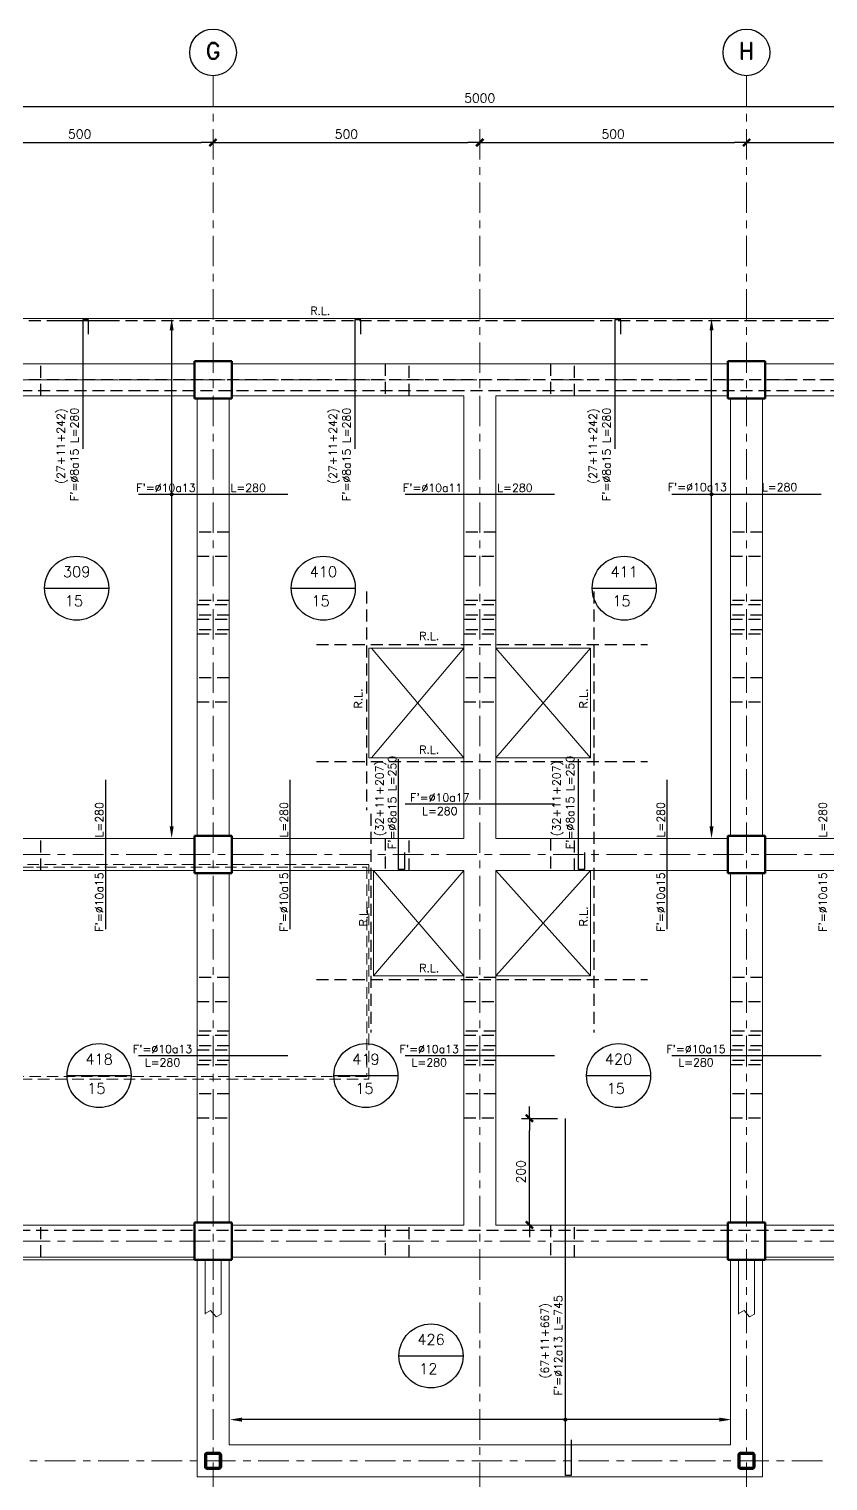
# Model space of a CAD drawing. Extents: x -4 to 6083, y -4 to 8618.
# Drawn here: x 2145 to 3643, y 2169 to 4892 of the extents above; entities that cross this region are included whole.
import ezdxf
from ezdxf.enums import TextEntityAlignment as Align
from ezdxf.xclip import XClip

# ---------------------------------------------------------------- set-up
doc = ezdxf.new("R2010")
doc.units = 0
doc.header["$LTSCALE"] = 45
doc.header["$MEASUREMENT"] = 0
doc.header["$XCLIPFRAME"] = 0
for name, pattern in [('2017_67-103$0$DASHED', [0.75, 0.5, -0.25]), ('2017_67-103$0$Grid Line', [2.2225, 1.27, -0.3175, 0.3175, -0.3175]), ('2017_67-103$0$RLE-PROYECCION', [0.71438, 0.47625, -0.23813]), ('DASHED', [0.75, 0.5, -0.25])]:
    doc.linetypes.add(name, pattern=pattern)
doc.layers.get('0').update_dxf_attribs({"linetype": 'CONTINUOUS'})
for name, color, linetype in [('2017_67-103$0$RLA-COTAS', 2, 'CONTINUOUS'), ('2017_67-103$0$RLA-MURO INV DILATADO', 2, '2017_67-103$0$DASHED'), ('fe', 7, 'CONTINUOUS'), ('RLA-COTAS1', 2, 'CONTINUOUS'), ('RLA-COTAS2', 1, 'CONTINUOUS'), ('RLA-FE', 7, 'CONTINUOUS'), ('RLA-LOSAS', 3, 'CONTINUOUS'), ('RLA-TEXTOS-SM', 3, 'CONTINUOUS')]:
    doc.layers.add(name, color=color, linetype=linetype)
for name, color, linetype, lineweight in [('2017_67-103$0$RLE-EJE', 3, 'CONTINUOUS', 25), ('2017_67-103$0$RLE-EJES', 1, '2017_67-103$0$Grid Line', 9), ('2017_67-103$0$RLE-LOSA', 3, 'CONTINUOUS', 15), ('2017_67-103$0$RLE-PILAR', 3, 'CONTINUOUS', 50), ('2017_67-103$0$RLE-PROYECCION', 2, '2017_67-103$0$RLE-PROYECCION', 15), ('2017_67-103$0$RLE-VANOS', 1, 'CONTINUOUS', 15), ('2017_67-103$0$RLE-VIGA', 3, 'CONTINUOUS', 15)]:
    doc.layers.add(name, color=color, linetype=linetype, lineweight=lineweight)
doc.styles.add('2017_67-103$0$ROMAND', font='romand', dxfattribs={"height": 31.5})
doc.styles.add('2017_67-103$0$ROMANS', font='ROMANS.shx', dxfattribs={"height": 16.875})
doc.styles.add('ROMAND', font='romand', dxfattribs={"height": 31.5})
doc.styles.add('ROMANS', font='ROMANS.shx', dxfattribs={"height": 16.875})
doc.styles.add('ROMANS0', font='romans.shx')
doc.dimstyles.new('2017_67-103$0$ING-75', dxfattribs={"dimscale": 75, "dimtxt": 0.27, "dimasz": 0.3, "dimexe": 0, "dimexo": 0, "dimgap": 0.1, "dimtad": 1, "dimdec": 1, "dimzin": 12, "dimdsep": 46, "dimtxsty": '2017_67-103$0$ROMANS', "dimblk": '2017_67-103$0$TICK1', "dimblk1": '2017_67-103$0$TICK1', "dimblk2": '2017_67-103$0$TICK1', "dimcen": 0.09, "dimclrd": 2, "dimclre": 1, "dimclrt": 3, "dimadec": 0, "dimazin": 0, "dimtfac": 1, "dimtdec": 0, "dimtix": 1, "dimtmove": 2, "dimatfit": 3, "dimldrblk": '2017_67-103$0$TICK1', "dimfxl": 0, "dimfxlon": 1, "dimtolj": 1, "dimtzin": 0, "dimarcsym": 0})
doc.dimstyles.new('ING-75', dxfattribs={"dimscale": 75, "dimtxt": 0.27, "dimasz": 0.3, "dimexe": 0, "dimexo": 0, "dimgap": 0.1, "dimtad": 1, "dimdec": 1, "dimzin": 12, "dimdsep": 46, "dimtxsty": 'ROMANS', "dimblk": 'TICK1', "dimblk1": 'TICK1', "dimblk2": 'TICK1', "dimcen": 0.09, "dimclrd": 2, "dimclre": 1, "dimclrt": 3, "dimadec": 0, "dimazin": 0, "dimtfac": 1, "dimtdec": 0, "dimtix": 1, "dimtmove": 2, "dimatfit": 3, "dimldrblk": 'TICK1', "dimfxl": 0, "dimfxlon": 1, "dimtolj": 1, "dimtzin": 0, "dimarcsym": 0})

# ---------------------------------------------------------------- blocks, each defined once
blk = doc.blocks.new('TICK1')
at = {"color": 2}
for points in [[(0, 0), (-1, 0)], [(0, 0), (1, 0)]]:
    blk.add_lwpolyline(points, dxfattribs=at)
at = {"color": 2, "const_width": 0.2}
blk.add_lwpolyline([(-0.3, -0.3), (0.3, 0.3)], dxfattribs=at)
blk = doc.blocks.new('*D12')
at = {"layer": 'RLA-COTAS1', "color": 2, "lineweight": -2, "transparency": 16777216}
blk.add_line((3083.4, 2671.6), (3083.4, 2826.6), dxfattribs=at)
at = {"layer": 'RLA-COTAS1', "color": 2, "lineweight": -2, "transparency": 16777216, "xscale": 22.5, "yscale": 22.5, "zscale": 22.5}
for p, rotation in [((3083.4, 2849.1), 90), ((3083.4, 2649.1), 270)]:
    blk.add_blockref('TICK1', p, dxfattribs=dict(at, rotation=rotation))
at = {"layer": 'RLA-COTAS1', "color": 3, "transparency": 16777216, "insert": (3067.4, 2749.1), "char_height": 16.88, "attachment_point": 5, "rotation": 90, "style": 'ROMANS'}
blk.add_mtext('\\A1;200', dxfattribs=at)
blk = doc.blocks.new('2017_67-103$0$TICK1')
at = {"color": 2}
for points in [[(0, 0), (-1, 0)], [(0, 0), (1, 0)]]:
    blk.add_lwpolyline(points, dxfattribs=at)
at = {"color": 2, "const_width": 0.2}
blk.add_lwpolyline([(-0.3, -0.3), (0.3, 0.3)], dxfattribs=at)
blk = doc.blocks.new('*D26')
at = {"layer": '2017_67-103$0$RLA-COTAS', "color": 2, "lineweight": -2, "transparency": 16777216}
blk.add_line((512.8, 6791.3), (5467.8, 6791.3), dxfattribs=at)
at = {"layer": '2017_67-103$0$RLA-COTAS', "color": 2, "lineweight": -2, "transparency": 16777216, "xscale": 22.5, "yscale": 22.5, "zscale": 22.5, "rotation": 180}
blk.add_blockref('2017_67-103$0$TICK1', (490.3, 6791.3), dxfattribs=at)
at = {"layer": '2017_67-103$0$RLA-COTAS', "color": 2, "lineweight": -2, "transparency": 16777216, "xscale": 22.5, "yscale": 22.5, "zscale": 22.5}
blk.add_blockref('2017_67-103$0$TICK1', (5490.3, 6791.3), dxfattribs=at)
at = {"layer": '2017_67-103$0$RLA-COTAS', "color": 3, "transparency": 16777216, "insert": (2990.3, 6807.2), "char_height": 16.88, "attachment_point": 5, "style": '2017_67-103$0$ROMANS'}
blk.add_mtext('\\A1;5000', dxfattribs=at)
blk = doc.blocks.new('*D31')
at = {"layer": '2017_67-103$0$RLA-COTAS', "color": 2, "lineweight": -2, "transparency": 16777216}
blk.add_line((2012.8, 6723.8), (2467.8, 6723.8), dxfattribs=at)
at = {"layer": '2017_67-103$0$RLA-COTAS', "color": 2, "lineweight": -2, "transparency": 16777216, "xscale": 22.5, "yscale": 22.5, "zscale": 22.5, "rotation": 180}
blk.add_blockref('2017_67-103$0$TICK1', (1990.3, 6723.8), dxfattribs=at)
at = {"layer": '2017_67-103$0$RLA-COTAS', "color": 2, "lineweight": -2, "transparency": 16777216, "xscale": 22.5, "yscale": 22.5, "zscale": 22.5}
blk.add_blockref('2017_67-103$0$TICK1', (2490.3, 6723.8), dxfattribs=at)
at = {"layer": '2017_67-103$0$RLA-COTAS', "color": 3, "transparency": 16777216, "insert": (2240.3, 6739.7), "char_height": 16.88, "attachment_point": 5, "style": '2017_67-103$0$ROMANS'}
blk.add_mtext('\\A1;500', dxfattribs=at)
blk = doc.blocks.new('*D32')
at = {"layer": '2017_67-103$0$RLA-COTAS', "color": 2, "lineweight": -2, "transparency": 16777216}
blk.add_line((2512.8, 6723.8), (2967.8, 6723.8), dxfattribs=at)
at = {"layer": '2017_67-103$0$RLA-COTAS', "color": 2, "lineweight": -2, "transparency": 16777216, "xscale": 22.5, "yscale": 22.5, "zscale": 22.5, "rotation": 180}
blk.add_blockref('2017_67-103$0$TICK1', (2490.3, 6723.8), dxfattribs=at)
at = {"layer": '2017_67-103$0$RLA-COTAS', "color": 2, "lineweight": -2, "transparency": 16777216, "xscale": 22.5, "yscale": 22.5, "zscale": 22.5}
blk.add_blockref('2017_67-103$0$TICK1', (2990.3, 6723.8), dxfattribs=at)
at = {"layer": '2017_67-103$0$RLA-COTAS', "color": 3, "transparency": 16777216, "insert": (2740.3, 6739.7), "char_height": 16.88, "attachment_point": 5, "style": '2017_67-103$0$ROMANS'}
blk.add_mtext('\\A1;500', dxfattribs=at)
blk = doc.blocks.new('*D33')
at = {"layer": '2017_67-103$0$RLA-COTAS', "color": 2, "lineweight": -2, "transparency": 16777216}
blk.add_line((3012.8, 6723.8), (3467.8, 6723.8), dxfattribs=at)
at = {"layer": '2017_67-103$0$RLA-COTAS', "color": 2, "lineweight": -2, "transparency": 16777216, "xscale": 22.5, "yscale": 22.5, "zscale": 22.5, "rotation": 180}
blk.add_blockref('2017_67-103$0$TICK1', (2990.3, 6723.8), dxfattribs=at)
at = {"layer": '2017_67-103$0$RLA-COTAS', "color": 2, "lineweight": -2, "transparency": 16777216, "xscale": 22.5, "yscale": 22.5, "zscale": 22.5}
blk.add_blockref('2017_67-103$0$TICK1', (3490.3, 6723.8), dxfattribs=at)
at = {"layer": '2017_67-103$0$RLA-COTAS', "color": 3, "transparency": 16777216, "insert": (3240.3, 6739.7), "char_height": 16.88, "attachment_point": 5, "style": '2017_67-103$0$ROMANS'}
blk.add_mtext('\\A1;500', dxfattribs=at)
blk = doc.blocks.new('*D34')
at = {"layer": '2017_67-103$0$RLA-COTAS', "color": 2, "lineweight": -2, "transparency": 16777216}
blk.add_line((3512.8, 6723.8), (3967.8, 6723.8), dxfattribs=at)
at = {"layer": '2017_67-103$0$RLA-COTAS', "color": 2, "lineweight": -2, "transparency": 16777216, "xscale": 22.5, "yscale": 22.5, "zscale": 22.5, "rotation": 180}
blk.add_blockref('2017_67-103$0$TICK1', (3490.3, 6723.8), dxfattribs=at)
at = {"layer": '2017_67-103$0$RLA-COTAS', "color": 2, "lineweight": -2, "transparency": 16777216, "xscale": 22.5, "yscale": 22.5, "zscale": 22.5}
blk.add_blockref('2017_67-103$0$TICK1', (3990.3, 6723.8), dxfattribs=at)
at = {"layer": '2017_67-103$0$RLA-COTAS', "color": 3, "transparency": 16777216, "insert": (3740.3, 6739.7), "char_height": 16.88, "attachment_point": 5, "style": '2017_67-103$0$ROMANS'}
blk.add_mtext('\\A1;500', dxfattribs=at)
blk = doc.blocks.new('2017_67-103')
at = {"layer": '2017_67-103$0$RLA-MURO INV DILATADO'}
for p, q in [((2167.83, 6249.18), (2167.83, 6309.18)), ((2812.83, 6309.18), (2812.83, 6249.18)), ((2857.83, 6249.18), (2857.83, 6309.18)), ((3122.83, 6309.18), (3122.83, 6249.18)), ((3167.83, 6249.18), (3167.83, 6309.18)), ((5475.33, 6279.18), (455.33, 6279.18)), ((475.33, 6259.18), (5455.33, 6259.18)), ((2520.33, 5993.34), (2460.33, 5993.34)), ((3020.33, 5993.34), (2960.33, 5993.34)), ((3520.33, 5993.34), (3460.33, 5993.34)), ((2460.33, 5948.34), (2520.33, 5948.34)), ((2960.33, 5948.34), (3020.33, 5948.34)), ((3460.33, 5948.34), (3520.33, 5948.34)), ((2520.33, 5865.43), (2460.33, 5865.43)), ((2460.33, 5857.93), (2520.33, 5857.93)), ((3020.33, 5865.43), (2960.33, 5865.43)), ((2960.33, 5857.93), (3020.33, 5857.93)), ((3520.33, 5865.43), (3460.33, 5865.43)), ((3460.33, 5857.93), (3520.33, 5857.93)), ((2520.33, 5837.93), (2460.33, 5837.93)), ((2460.33, 5830.43), (2520.33, 5830.43)), ((3020.33, 5837.93), (2960.33, 5837.93)), ((2960.33, 5830.43), (3020.33, 5830.43)), ((3520.33, 5837.93), (3460.33, 5837.93)), ((3460.33, 5830.43), (3520.33, 5830.43)), ((2520.33, 5810.43), (2460.33, 5810.43)), ((2460.33, 5802.93), (2520.33, 5802.93)), ((3020.33, 5810.43), (2960.33, 5810.43)), ((2960.33, 5802.93), (3020.33, 5802.93)), ((3520.33, 5810.43), (3460.33, 5810.43)), ((3460.33, 5802.93), (3520.33, 5802.93)), ((2520.33, 5720.01), (2460.33, 5720.01)), ((3020.33, 5720.01), (2960.33, 5720.01)), ((3520.33, 5720.01), (3460.33, 5720.01)), ((2460.33, 5675.01), (2520.33, 5675.01)), ((2960.33, 5675.01), (3020.33, 5675.01)), ((3460.33, 5675.01), (3520.33, 5675.01)), ((2167.83, 5359.18), (2167.83, 5419.18)), ((2812.83, 5419.18), (2812.83, 5359.18)), ((2857.83, 5359.18), (2857.83, 5419.18)), ((3122.83, 5419.18), (3122.83, 5359.18)), ((3167.83, 5359.18), (3167.83, 5419.18)), ((2520.33, 5158.34), (2460.33, 5158.34)), ((3020.33, 5158.34), (2960.33, 5158.34)), ((3520.33, 5158.34), (3460.33, 5158.34)), ((2460.33, 5113.34), (2520.33, 5113.34)), ((2960.33, 5113.34), (3020.33, 5113.34)), ((3460.33, 5113.34), (3520.33, 5113.34)), ((2520.33, 5057.92), (2460.33, 5057.92)), ((2460.33, 5050.42), (2520.33, 5050.42)), ((3020.33, 5057.92), (2960.33, 5057.92)), ((2960.33, 5050.42), (3020.33, 5050.42)), ((3520.33, 5057.92), (3460.33, 5057.92)), ((3460.33, 5050.42), (3520.33, 5050.42)), ((2520.33, 5030.42), (2460.33, 5030.42)), ((2460.33, 5022.92), (2520.33, 5022.92)), ((3020.33, 5030.42), (2960.33, 5030.42)), ((2960.33, 5022.92), (3020.33, 5022.92)), ((3520.33, 5030.42), (3460.33, 5030.42)), ((3460.33, 5022.92), (3520.33, 5022.92)), ((2520.33, 5002.92), (2460.33, 5002.92)), ((2460.33, 4995.42), (2520.33, 4995.42)), ((3020.33, 5002.92), (2960.33, 5002.92)), ((2960.33, 4995.42), (3020.33, 4995.42)), ((3520.33, 5002.92), (3460.33, 5002.92)), ((3460.33, 4995.42), (3520.33, 4995.42)), ((2520.33, 4940), (2460.33, 4940)), ((3020.33, 4940), (2960.33, 4940)), ((3520.33, 4940), (3460.33, 4940)), ((2460.33, 4895), (2520.33, 4895)), ((2960.33, 4895), (3020.33, 4895)), ((3460.33, 4895), (3520.33, 4895)), ((5455.33, 4684.18), (475.33, 4684.18)), ((2167.83, 4634.18), (2167.83, 4694.18)), ((2812.83, 4694.18), (2812.83, 4634.18)), ((2857.83, 4634.18), (2857.83, 4694.18)), ((3122.83, 4694.18), (3122.83, 4634.18)), ((3167.83, 4634.18), (3167.83, 4694.18))]:
    blk.add_line(p, q, dxfattribs=at)
at = {"layer": '2017_67-103$0$RLE-EJE'}
for centre in [(2490.33, 6892.91), (3490.33, 6892.91)]:
    blk.add_circle(centre, 43.75, dxfattribs=at)
at = {"layer": '2017_67-103$0$RLE-EJES'}
for p, q in [((2490.33, 6849.16), (2490.33, 3767.16)), ((3490.33, 6849.16), (3490.33, 3767.16)), ((2990.33, 6749.18), (2990.33, 3889.18)), ((127.33, 6279.18), (5975.74, 6279.18)), ((127.33, 5389.18), (5975.74, 5389.18)), ((127.33, 4664.16), (5975.74, 4664.16)), ((3632.52, 4252.16), (132.52, 4252.16))]:
    blk.add_line(p, q, dxfattribs=at)
at = {"layer": '2017_67-103$0$RLE-LOSA'}
for p, q in [((455.33, 6394.16), (5020.33, 6394.16)), ((2960.33, 5775.94), (2782.63, 5775.94)), ((2782.63, 5775.94), (2782.63, 5569.96)), ((3198.03, 5775.94), (3020.33, 5775.94)), ((3198.03, 5569.96), (3198.03, 5775.94)), ((2782.63, 5569.96), (2960.33, 5569.96)), ((3020.33, 5569.96), (3198.03, 5569.96)), ((2791.13, 5359.18), (2791.13, 5161.46)), ((3198.03, 5161.46), (3198.03, 5359.18)), ((2791.13, 5161.46), (2960.33, 5161.46)), ((3020.33, 5161.46), (3198.03, 5161.46)), ((2455.33, 4629.16), (1525.33, 4629.16)), ((4455.33, 4629.16), (3525.33, 4629.16))]:
    blk.add_line(p, q, dxfattribs=at)
at = {"layer": '2017_67-103$0$RLE-PILAR'}
for p, q in [((2455.33, 6314.16), (2525.33, 6314.16)), ((2455.33, 6244.16), (2455.33, 6314.16)), ((2525.33, 6314.16), (2525.33, 6244.16)), ((3455.33, 6314.16), (3525.33, 6314.16)), ((3455.33, 6244.16), (3455.33, 6314.16)), ((3525.33, 6314.16), (3525.33, 6244.16)), ((2525.33, 6244.16), (2455.33, 6244.16)), ((3525.33, 6244.16), (3455.33, 6244.16)), ((2455.33, 5424.18), (2525.33, 5424.18)), ((2455.33, 5354.18), (2455.33, 5424.18)), ((2525.33, 5424.18), (2525.33, 5354.18)), ((3455.33, 5424.18), (3525.33, 5424.18)), ((3455.33, 5354.18), (3455.33, 5424.18)), ((3525.33, 5424.18), (3525.33, 5354.18)), ((2525.33, 5354.18), (2455.33, 5354.18)), ((3525.33, 5354.18), (3455.33, 5354.18)), ((2455.33, 4699.16), (2525.33, 4699.16)), ((2455.33, 4629.16), (2455.33, 4699.16)), ((2525.33, 4699.16), (2525.33, 4629.16)), ((3455.33, 4699.16), (3525.33, 4699.16)), ((3455.33, 4629.16), (3455.33, 4699.16)), ((3525.33, 4699.16), (3525.33, 4629.16)), ((2525.33, 4629.16), (2455.33, 4629.16)), ((3525.33, 4629.16), (3455.33, 4629.16)), ((2475.33, 4241.16), (2475.33, 4263.16)), ((2477.33, 4263.16), (2477.33, 4241.16)), ((2479.33, 4267.16), (2501.33, 4267.16)), ((2501.33, 4265.16), (2479.33, 4265.16)), ((2503.33, 4241.16), (2503.33, 4263.16)), ((2505.33, 4263.16), (2505.33, 4241.16)), ((3475.33, 4241.16), (3475.33, 4263.16)), ((3477.33, 4263.16), (3477.33, 4241.16)), ((3479.33, 4267.16), (3501.33, 4267.16)), ((3501.33, 4265.16), (3479.33, 4265.16)), ((3503.33, 4241.16), (3503.33, 4263.16)), ((3505.33, 4263.16), (3505.33, 4241.16)), ((2479.33, 4239.16), (2501.33, 4239.16)), ((2501.33, 4237.16), (2479.33, 4237.16)), ((3479.33, 4239.16), (3501.33, 4239.16)), ((3501.33, 4237.16), (3479.33, 4237.16))]:
    blk.add_line(p, q, dxfattribs=at)
for centre, radius, start, end in [((2479.33, 4263.16), 4, 90, 180), ((2479.33, 4263.16), 2, 90, 180), ((2501.33, 4263.16), 4, 0, 90), ((2501.33, 4263.16), 2, 0, 90), ((3479.33, 4263.16), 4, 90, 180), ((3479.33, 4263.16), 2, 90, 180), ((3501.33, 4263.16), 4, 0, 90), ((3501.33, 4263.16), 2, 0, 90), ((2479.33, 4241.16), 4, 180, 270), ((2479.33, 4241.16), 2, 180, 270), ((2501.33, 4241.16), 4, 270, 0), ((2501.33, 4241.16), 2, 270, 0), ((3479.33, 4241.16), 4, 180, 270), ((3479.33, 4241.16), 2, 180, 270), ((3501.33, 4241.16), 4, 270, 0), ((3501.33, 4241.16), 2, 270, 0)]:
    blk.add_arc(centre, radius, start, end, dxfattribs=at)
at = {"layer": '2017_67-103$0$RLE-PROYECCION'}
for p, q in [((2149.63, 5364.94), (2153.63, 5364.94)), ((2153.63, 4972.94), (2149.63, 4972.94)), ((2475.33, 4629.17), (2475.33, 4629.18)), ((2476.33, 4629.18), (2504.33, 4629.18)), ((2505.33, 4629.18), (2505.33, 4629.17)), ((3475.33, 4629.17), (3475.33, 4629.18)), ((3476.33, 4629.18), (3504.33, 4629.18)), ((3505.33, 4629.18), (3505.33, 4629.17))]:
    blk.add_line(p, q, dxfattribs=at)
for points in [[(1360.03, 5065.39), (1898.03, 5065.39), (1898.03, 4967.44), (1905.03, 4967.44), (1905.03, 4967.44), (2775.63, 4967.44), (2775.63, 4967.44), (2782.63, 4967.44), (2782.63, 5370.44), (2774.63, 5370.44), (2774.63, 5370.44), (1905.03, 5370.44), (1905.03, 5370.44), (1898.03, 5370.44), (1898.03, 5155.39), (1360.03, 5155.39), (1360.03, 5065.39)], [(1364.03, 5069.39), (1364.03, 5151.39), (1902.03, 5151.39), (1902.03, 5364.94), (2778.63, 5364.94), (2778.63, 4972.94), (1902.03, 4972.94), (1902.03, 5069.39), (1364.03, 5069.39)]]:
    blk.add_lwpolyline(points, dxfattribs=at)
at = {"layer": '2017_67-103$0$RLE-PROYECCION', "flags": 128}
for points in [[(2475.33, 4629.18), (2475.35, 4629.18), (2475.43, 4629.18), (2475.55, 4629.18), (2475.7, 4629.18), (2475.89, 4629.18), (2476.11, 4629.18), (2476.33, 4629.18)], [(2504.33, 4629.18), (2504.55, 4629.18), (2504.76, 4629.18), (2504.95, 4629.18), (2505.11, 4629.18), (2505.23, 4629.18), (2505.3, 4629.18), (2505.33, 4629.18)], [(3475.33, 4629.18), (3475.35, 4629.18), (3475.43, 4629.18), (3475.55, 4629.18), (3475.7, 4629.18), (3475.89, 4629.18), (3476.11, 4629.18), (3476.33, 4629.18)], [(3504.33, 4629.18), (3504.55, 4629.18), (3504.76, 4629.18), (3504.95, 4629.18), (3505.11, 4629.18), (3505.23, 4629.18), (3505.3, 4629.18), (3505.33, 4629.18)]]:
    blk.add_lwpolyline(points, dxfattribs=at)
at = {"layer": '2017_67-103$0$RLE-VANOS'}
for p, q in [((2960.33, 5775.94), (2787.33, 5569.96)), ((2787.33, 5775.94), (2960.33, 5569.96)), ((3020.33, 5569.96), (3198.03, 5775.94)), ((3020.33, 5775.94), (3198.03, 5569.96)), ((2960.33, 5359.18), (2791.13, 5161.46)), ((2791.13, 5359.18), (2960.33, 5161.46)), ((3020.33, 5161.46), (3198.03, 5359.18)), ((3020.33, 5359.18), (3198.03, 5161.46)), ((2475.33, 4528.23), (2485.72, 4534.23)), ((2485.72, 4534.23), (2496, 4521.97)), ((2496, 4521.97), (2505.33, 4527.36)), ((3475.33, 4528.23), (3485.72, 4534.23)), ((3475.33, 4528.23), (3485.72, 4534.23)), ((3485.72, 4534.23), (3496, 4521.97)), ((3485.72, 4534.23), (3496, 4521.97)), ((3496, 4521.97), (3505.33, 4527.36)), ((3496, 4521.97), (3505.33, 4527.36))]:
    blk.add_line(p, q, dxfattribs=at)
at = {"layer": '2017_67-103$0$RLE-VIGA'}
for p, q in [((1525.33, 6309.18), (2455.33, 6309.18)), ((2525.33, 6309.18), (3455.33, 6309.18)), ((3525.33, 6309.18), (4455.33, 6309.18)), ((2020.33, 6249.18), (2455.33, 6249.18)), ((2460.33, 6244.16), (2460.33, 5424.18)), ((2520.33, 6244.16), (2520.33, 5424.18)), ((2525.33, 6249.18), (2960.33, 6249.18)), ((2960.33, 6249.18), (2960.33, 5419.18)), ((3020.33, 6249.18), (3455.33, 6249.18)), ((3020.33, 6249.18), (3020.33, 5419.18)), ((3460.33, 6244.16), (3460.33, 5424.18)), ((3520.33, 6244.16), (3520.33, 5424.18)), ((3525.33, 6249.18), (3960.33, 6249.18)), ((2020.33, 5419.18), (2455.33, 5419.18)), ((2525.33, 5419.18), (2960.33, 5419.18)), ((3020.33, 5419.18), (3455.33, 5419.18)), ((3525.33, 5419.18), (3960.33, 5419.18)), ((2020.33, 5359.18), (2455.33, 5359.18)), ((2460.33, 5354.18), (2460.33, 4699.16)), ((2520.33, 5354.18), (2520.33, 4699.16)), ((2525.33, 5359.18), (2960.33, 5359.18)), ((2960.33, 5359.18), (2960.33, 4694.18)), ((3020.33, 5359.18), (3455.33, 5359.18)), ((3020.33, 5359.18), (3020.33, 4694.18)), ((3460.33, 5354.18), (3460.33, 4699.16)), ((3520.33, 5354.18), (3520.33, 4699.16)), ((3525.33, 5359.18), (3960.33, 5359.18)), ((2020.33, 4694.18), (2455.33, 4694.18)), ((2525.33, 4694.18), (2960.33, 4694.18)), ((3020.33, 4694.18), (3455.33, 4694.18)), ((3525.33, 4694.18), (3960.33, 4694.18)), ((1525.33, 4634.18), (2455.33, 4634.18)), ((2460.33, 4629.16), (2460.33, 4282.16)), ((2475.33, 4527.16), (2475.33, 4629.16)), ((2505.33, 4629.16), (2505.33, 4527.16)), ((2520.33, 4629.16), (2520.33, 4282.16)), ((2525.33, 4634.18), (3455.33, 4634.18)), ((3460.33, 4629.16), (3460.33, 4282.16)), ((3475.33, 4527.16), (3475.33, 4629.16)), ((3505.33, 4629.16), (3505.33, 4527.16)), ((3520.33, 4629.16), (3520.33, 4282.16)), ((3525.33, 4634.18), (4455.33, 4634.18)), ((2460.33, 4222.16), (2460.33, 4282.16)), ((3460.33, 4282.16), (2520.33, 4282.16)), ((3520.33, 4282.16), (3520.33, 4222.16)), ((3520.33, 4222.16), (2460.33, 4222.16))]:
    blk.add_line(p, q, dxfattribs=at)
at = {"layer": '2017_67-103$0$RLE-EJE', "color": 5, "char_height": 31.25, "width": 1, "attachment_point": 2, "line_spacing_factor": 0.941778, "style": '2017_67-103$0$ROMAND'}
for s, insert in [('G', (2490.34, 6911.23)), ('H', (3490.34, 6911.23))]:
    blk.add_mtext(s, dxfattribs=dict(at, insert=insert))
at = {"layer": '2017_67-103$0$RLA-COTAS'}
for base, p1, p2, picture, middle in [((5490.33, 6791.3), (490.33, 6798.8), (5490.33, 6798.8), '*D26', (2990.33, 6807.24)), ((2490.33, 6723.8), (1990.33, 6731.3), (2490.33, 6731.3), '*D31', (2240.33, 6739.74)), ((2990.33, 6723.8), (2490.33, 6731.3), (2990.33, 6731.3), '*D32', (2740.33, 6739.74)), ((3490.33, 6723.8), (2990.33, 6731.3), (3490.33, 6731.3), '*D33', (3240.33, 6739.74)), ((3990.33, 6723.8), (3490.33, 6731.3), (3990.33, 6731.3), '*D34', (3740.33, 6739.74))]:
    dim = blk.add_linear_dim(base=base, p1=p1, p2=p2, dimstyle='2017_67-103$0$ING-75', override={"dimexe": 0, "dimexo": 0, "dimdec": 1, "dimfxl": 0, "dimfxlon": 1}, dxfattribs=at)
    dim.commit()
    dim.dimension.update_dxf_attribs({"geometry": picture, "text_midpoint": middle})

msp = doc.modelspace()

# ---------------------------------------------------------------- linework, layer by layer
at = {"layer": 'fe', "color": 4, "linetype": 'DASHED'}
for points in [[(1301.33, 4345.04), (2301.33, 4345.04)], [(2191.33, 4345.04), (3191.33, 4345.04)], [(3081.33, 4345.04), (4081.33, 4345.04)], [(2778.1, 3836.96), (2778.1, 3426.96)], [(3204.08, 3836.96), (3204.08, 3426.96)], [(2684.58, 3737.3), (3304.58, 3737.3)], [(2684.58, 3518.1), (3304.58, 3518.1)], [(2786.44, 3420.2), (2786.44, 3010.2)], [(3204.08, 3420.2), (3204.08, 3010.2)], [(2684.58, 3109.6), (3304.58, 3109.6)]]:
    msp.add_lwpolyline(points, dxfattribs=at)
at = {"layer": 'fe', "color": 1}
for points in [[(2412.79, 3396.55), (2412.79, 4326.54)], [(3424.8, 3396.55), (3424.8, 4326.54)], [(3439.38, 2284.27), (2544.38, 2284.27)]]:
    msp.add_lwpolyline(points, dxfattribs=at)
at = {"layer": 'fe', "const_width": 3.75}
for points in [[(2410.91, 4019.29, 1), (2414.66, 4019.29, 1)], [(3422.93, 4019.29, 1), (3426.68, 4019.29, 1)], [(3149, 2284.27, 1), (3152.75, 2284.27, 1)]]:
    msp.add_lwpolyline(points, format="xyb", close=True, dxfattribs=at)
at = {"layer": 'fe', "color": 2}
for points in [[(2409.04, 4326.54), (2412.79, 4349.04), (2416.54, 4326.54)], [(3421.05, 4326.54), (3424.8, 4349.04), (3428.55, 4326.54)], [(2409.04, 3396.55), (2412.79, 3374.05), (2416.54, 3396.55)], [(3421.05, 3396.55), (3424.8, 3374.05), (3428.55, 3396.55)], [(2544.38, 2280.52), (2521.88, 2284.27), (2544.38, 2288.02)], [(3439.38, 2280.52), (3461.88, 2284.27), (3439.38, 2288.02)]]:
    msp.add_solid(points, dxfattribs=at)
at = {"layer": 'RLA-COTAS2'}
msp.add_line((3068.37, 2849.09), (3135.87, 2849.09), dxfattribs=at)
at = {"layer": 'RLA-FE'}
for points in [[(2257.14, 4319.54), (2257.14, 4346.54), (2246.14, 4346.54), (2246.14, 4104.54)], [(2767.28, 4319.54), (2767.28, 4346.54), (2756.28, 4346.54), (2756.28, 4104.54)], [(3254.71, 4319.54), (3254.71, 4346.54), (3243.71, 4346.54), (3243.71, 4104.54)], [(2350.33, 4019.29), (2630.33, 4019.29)], [(2850.33, 4019.29), (3130.33, 4019.29)], [(3350.33, 4019.29), (3630.33, 4019.29)], [(2848.94, 3347.43), (2848.94, 3315.43), (2837.94, 3315.43), (2837.94, 3522.43)], [(3186.39, 3347.43), (3186.39, 3315.43), (3175.39, 3315.43), (3175.39, 3522.43)], [(2289.17, 3204.05), (2289.17, 3484.05)], [(2635.2, 3204.05), (2635.2, 3484.05)], [(3341.51, 3204.05), (3341.51, 3484.05)], [(2850.33, 3438.55), (3130.33, 3438.55)], [(2350.33, 2967.12), (2630.33, 2967.12)], [(2850.33, 2967.12), (3130.33, 2967.12)], [(3350.33, 2967.12), (3630.33, 2967.12)], [(3161.87, 2246.54), (3161.87, 2179.54), (3150.87, 2179.54), (3150.87, 2849.09)]]:
    msp.add_lwpolyline(points, dxfattribs=at)
at = {"layer": 'RLA-LOSAS'}
for p, q in [((2174.69, 3843.19), (2294.69, 3843.19)), ((2637.08, 3843.19), (2757.08, 3843.19)), ((3201.05, 3843.19), (3321.05, 3843.19)), ((2216.71, 2929.26), (2336.71, 2929.26)), ((2716.86, 2929.26), (2836.86, 2929.26)), ((3190.46, 2929.26), (3310.46, 2929.26)), ((2838.93, 2403.66), (2958.93, 2403.66))]:
    msp.add_line(p, q, dxfattribs=at)
for centre in [(2234.69, 3843.19), (2697.08, 3843.19), (3261.05, 3843.19), (2276.71, 2929.26), (2776.86, 2929.26), (3250.46, 2929.26), (2898.93, 2403.66)]:
    msp.add_circle(centre, 60, dxfattribs=at)

# ---------------------------------------------------------------- block references
ref = msp.add_blockref('2017_67-103', (0, -2045.12))
XClip(ref).set_block_clipping_path([(27.5284145056, 3630.3209667757), (6081.5958250529, 6958.7972642945)])

# ---------------------------------------------------------------- texts
at = {"layer": 'fe', "color": 4, "linetype": 'DASHED', "style": 'ROMANS0'}
for rotation, p in [(360, (2691.33, 4355.7)), (90, (2769.94, 3636.23)), (90, (3192.11, 3636.23)), (90, (2779.68, 3227.72)), (90, (3192.35, 3227.72))]:
    msp.add_text('R.L.', height=15, rotation=rotation, dxfattribs=at).set_placement(p, align=Align.CENTER)
for p in [(2895.51, 3745.95), (2895.51, 3532.87), (2895.51, 3123.37)]:
    msp.add_text('R.L.', height=15, dxfattribs=at).set_placement(p, align=Align.CENTER)
at = {"layer": 'RLA-LOSAS', "char_height": 20, "width": 1, "attachment_point": 2, "line_spacing_factor": 0.941778, "style": 'ROMAND'}
for s, insert in [('309', (2234.75, 3883.98)), ('410', (2697.14, 3883.98)), ('411', (3261.11, 3883.98)), ('15', (2229.62, 3829.24)), ('15', (2692.01, 3829.24)), ('15', (3255.99, 3829.24)), ('418', (2276.77, 2970.05)), ('419', (2776.92, 2970.05)), ('420', (3250.52, 2970.05)), ('15', (2271.65, 2915.31)), ('15', (2774.24, 2915.31)), ('15', (3245.39, 2915.31)), ('426', (2898.99, 2444.45)), ('12', (2893.86, 2389.71))]:
    msp.add_mtext(s, dxfattribs=dict(at, insert=insert))
at = {"layer": 'RLA-TEXTOS-SM', "style": 'ROMANS0'}
for s, p in [('(27+11+242)', (2216.97, 4038.88)), ("F'=%%C8a15 L=280", (2242.44, 4006.47)), ('(27+11+242)', (2727.11, 4038.88)), ("F'=%%C8a15 L=280", (2752.58, 4006.47)), ('(27+11+242)', (3214.54, 4038.88)), ("F'=%%C8a15 L=280", (3240, 4006.47)), ('(32+11+207)', (2814.51, 3378.35)), ("F'=%%C8a15 L=250", (2838.19, 3354.04)), ('(32+11+207)', (3146.21, 3378.35)), ("F'=%%C8a15 L=250", (3171.68, 3354.04)), ("F'=%%C12a13 L=745", (3149.39, 2329.7)), ('(67+11+667)', (3124.32, 2361.53))]:
    msp.add_text(s, height=15, rotation=90, dxfattribs=at).set_placement(p, align=Align.BOTTOM_LEFT)
for s, p in [("F'=%%C10a13     L=280", (2467.83, 4019.29)), ("F'=%%C10a11     L=280", (2967.83, 4019.29)), ("F'=%%C10a13     L=280", (3464.03, 4020.62)), ("F'=%%C10a17", (2915.48, 3438.55)), ('L=280', (2915.48, 3413.38)), ("F'=%%C10a13", (2395.63, 2967.12)), ("F'=%%C10a13", (2895.63, 2967.12)), ("F'=%%C10a15", (3395.63, 2967.12)), ('L=280', (2395.63, 2941.95)), ('L=280', (2895.63, 2941.95)), ('L=280', (3395.63, 2941.95))]:
    msp.add_text(s, height=15, dxfattribs=at).set_placement(p, align=Align.BOTTOM_CENTER)
for p in [(2289.17, 3320.55), (2635.2, 3320.55), (3341.51, 3320.55), (3645.3, 3320.55)]:
    msp.add_text("F'=%%C10a15     L=280", height=15, rotation=90, dxfattribs=at).set_placement(p, align=Align.BOTTOM_CENTER)

# ---------------------------------------------------------------- dimensions: what is measured, and where the dimension line sits
at = {"layer": 'RLA-COTAS1'}
dim = msp.add_linear_dim(base=(3083.37, 2849.09), p1=(3132.04, 2649.05), p2=(3150.87, 2849.09), angle=90, dimstyle='ING-75', dxfattribs=at)
dim.commit()
dim.dimension.update_dxf_attribs({"geometry": '*D12', "text_midpoint": (3067.43, 2749.07)})

doc.saveas('drawing.dxf')
